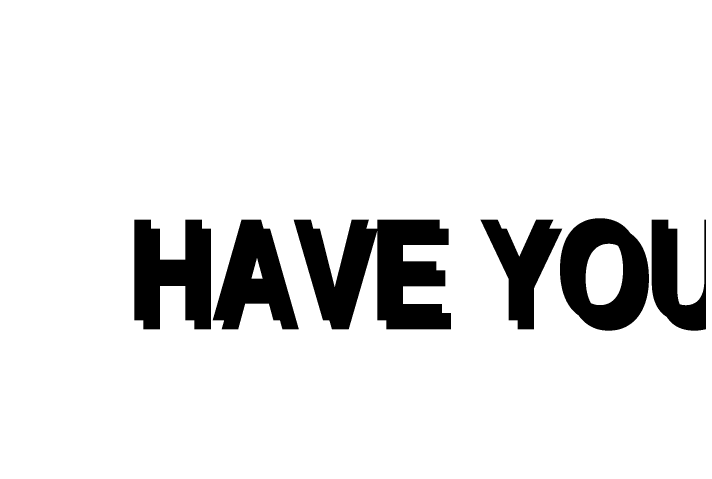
# Model space of a CAD drawing. Header units: millimetres. Extents: x -754 to 578, y -31 to 612.
# Drawn here: x -478.25 to -440.11, y 120.04 to 145.2 of the extents above; entities that cross this region are included whole.
import ezdxf

# ---------------------------------------------------------------- set-up
doc = ezdxf.new("R2010")
doc.units = ezdxf.units.MM
doc.layers.add('Images', color=7, linetype='Continuous')
doc.layers.add('Text', color=7, linetype='Continuous')
doc.styles.get("Standard").update_dxf_attribs({"font": 'arial.ttf'})
picture_1 = doc.add_image_def('image12.jpg', size_in_pixel=(700, 590))

msp = doc.modelspace()

# ---------------------------------------------------------------- texts
at = {"layer": 'Text', "char_height": 5.6, "attachment_point": 1}
for s, insert in [('{\\fArial Narrow|b1|i0|c0|p34;\\C30;HAVE YOUR SAY}', (-471.9513666824732, 133.7183357615951)), ('{\\fArial Narrow|b1|i0|c0|p34;\\C256;\\c0;HAVE YOUR SAY}', (-471.4513666824732, 133.2183357615951))]:
    msp.add_mtext_dynamic_manual_height_columns(s, width=60, gutter_width=12.5, heights=[0], dxfattribs=dict(at, insert=insert))

# ---------------------------------------------------------------- pictures from other files: only their frames are drawn
at = {"layer": 'Images'}
image = msp.add_image(picture_1, insert=(-754.3365603195051, 1.13686837721616e-13), size_in_units=(352.37288135593224, 297.00000000000006), dxfattribs=at)
image.dxf.flags = 7

doc.saveas('drawing.dxf')
